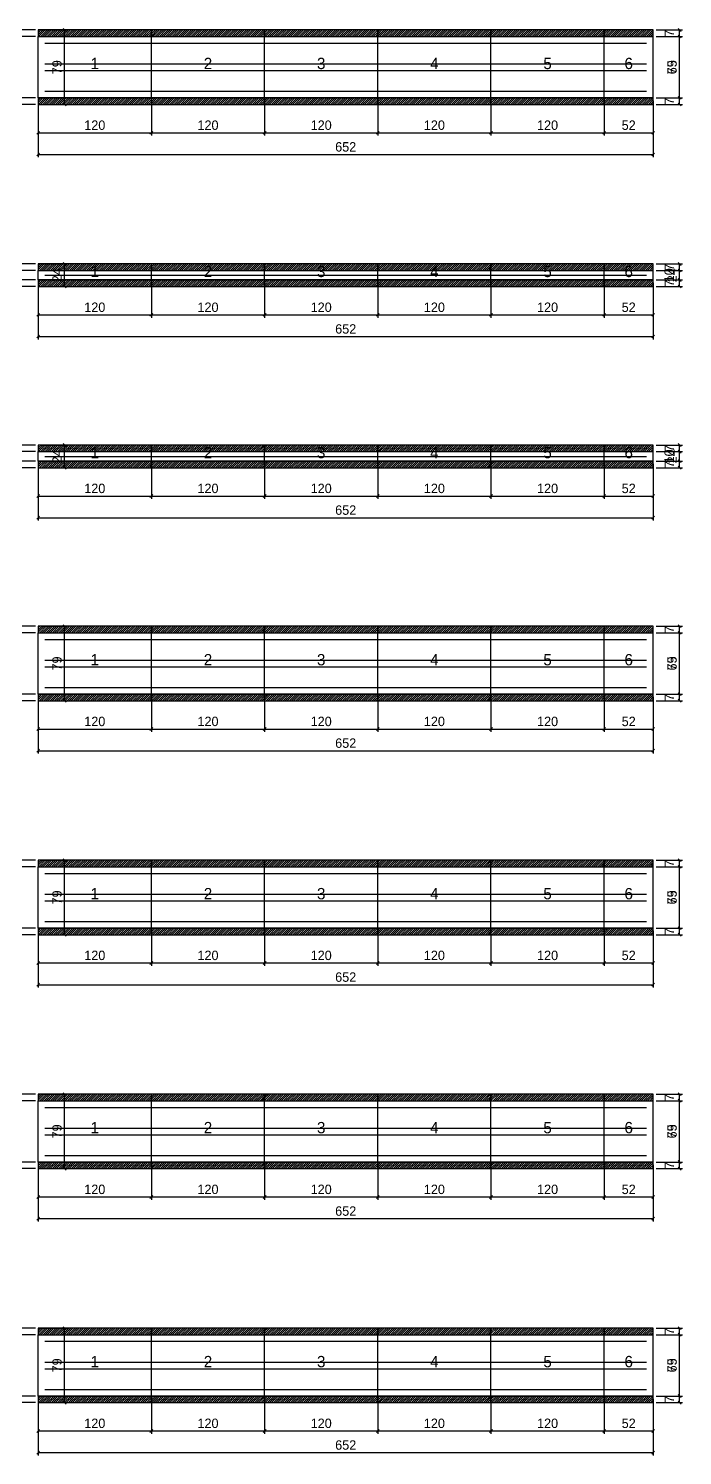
# Model space of a CAD drawing. Extents: x -13000 to 3070, y -38812 to 10330.
# Drawn here: x 900 to 1593, y -9713 to -8200 of the extents above; entities that cross this region are included whole.
import ezdxf
from ezdxf.enums import TextEntityAlignment as Align

# ---------------------------------------------------------------- set-up
doc = ezdxf.new("R2010")
doc.units = 0
for name, color, linetype in [('5', 5, 'Continuous'), ('COTA', 241, 'Continuous'), ('Painéis', 200, 'Continuous'), ('SARR_2.2x7', 40, 'Continuous'), ('SCO-___-LAJ', 224, 'Continuous')]:
    doc.layers.add(name, color=color, linetype=linetype)
doc.dimstyles.new('PAINEL', dxfattribs={"dimtxt": 10, "dimasz": 3, "dimexe": 3, "dimexo": 3, "dimgap": 3, "dimtad": 1, "dimblk": 'OBLIQUE', "dimblk1": 'OBLIQUE', "dimcen": 2.5, "dimclrd": 4, "dimclre": 4, "dimclrt": 240, "dimazin": 3, "dimtfac": 1, "dimtmove": 0, "dimatfit": 3})

# ---------------------------------------------------------------- blocks, each defined once
blk = doc.blocks.new('_OBLIQUE')
at = {"color": 0, "linetype": 'BYBLOCK'}
blk.add_line((-0.5, -0.5), (0.5, 0.5), dxfattribs=at)

msp = doc.modelspace()

# ---------------------------------------------------------------- hatches: boundary and pattern name
at = {"layer": 'COTA'}
h = msp.add_hatch(dxfattribs=at)
h.set_pattern_fill('ANSI31', scale=0.5)
h.paths.add_polyline_path([(910, -8209), (1030, -8209), (1030, -8202), (910, -8202)])
h = msp.add_hatch(dxfattribs=at)
h.set_pattern_fill('ANSI31', scale=0.5)
h.paths.add_polyline_path([(1030, -8209), (1150, -8209), (1150, -8202), (1030, -8202)])
h = msp.add_hatch(dxfattribs=at)
h.set_pattern_fill('ANSI31', scale=0.5)
h.paths.add_polyline_path([(1150, -8209), (1270, -8209), (1270, -8202), (1150, -8202)])
h = msp.add_hatch(dxfattribs=at)
h.set_pattern_fill('ANSI31', scale=0.5)
h.paths.add_polyline_path([(1270, -8209), (1390, -8209), (1390, -8202), (1270, -8202)])
h = msp.add_hatch(dxfattribs=at)
h.set_pattern_fill('ANSI31', scale=0.5)
h.paths.add_polyline_path([(1390, -8209), (1510, -8209), (1510, -8202), (1390, -8202)])
h = msp.add_hatch(dxfattribs=at)
h.set_pattern_fill('ANSI31', scale=0.5)
h.paths.add_polyline_path([(1510, -8209), (1562, -8209), (1562, -8202), (1510, -8202)])
h = msp.add_hatch(dxfattribs=at)
h.set_pattern_fill('ANSI31', scale=0.5)
h.paths.add_polyline_path([(910, -8281), (1030, -8281), (1030, -8274), (910, -8274)])
h = msp.add_hatch(dxfattribs=at)
h.set_pattern_fill('ANSI31', scale=0.5)
h.paths.add_polyline_path([(1030, -8281), (1150, -8281), (1150, -8274), (1030, -8274)])
h = msp.add_hatch(dxfattribs=at)
h.set_pattern_fill('ANSI31', scale=0.5)
h.paths.add_polyline_path([(1150, -8281), (1270, -8281), (1270, -8274), (1150, -8274)])
h = msp.add_hatch(dxfattribs=at)
h.set_pattern_fill('ANSI31', scale=0.5)
h.paths.add_polyline_path([(1270, -8281), (1390, -8281), (1390, -8274), (1270, -8274)])
h = msp.add_hatch(dxfattribs=at)
h.set_pattern_fill('ANSI31', scale=0.5)
h.paths.add_polyline_path([(1390, -8281), (1510, -8281), (1510, -8274), (1390, -8274)])
h = msp.add_hatch(dxfattribs=at)
h.set_pattern_fill('ANSI31', scale=0.5)
h.paths.add_polyline_path([(1510, -8281), (1562, -8281), (1562, -8274), (1510, -8274)])
h = msp.add_hatch(dxfattribs=at)
h.set_pattern_fill('ANSI31', scale=0.5)
h.paths.add_polyline_path([(910, -8457), (1030, -8457), (1030, -8450), (910, -8450)])
h = msp.add_hatch(dxfattribs=at)
h.set_pattern_fill('ANSI31', scale=0.5)
h.paths.add_polyline_path([(1030, -8457), (1150, -8457), (1150, -8450), (1030, -8450)])
h = msp.add_hatch(dxfattribs=at)
h.set_pattern_fill('ANSI31', scale=0.5)
h.paths.add_polyline_path([(1150, -8457), (1270, -8457), (1270, -8450), (1150, -8450)])
h = msp.add_hatch(dxfattribs=at)
h.set_pattern_fill('ANSI31', scale=0.5)
h.paths.add_polyline_path([(1270, -8457), (1390, -8457), (1390, -8450), (1270, -8450)])
h = msp.add_hatch(dxfattribs=at)
h.set_pattern_fill('ANSI31', scale=0.5)
h.paths.add_polyline_path([(1390, -8457), (1510, -8457), (1510, -8450), (1390, -8450)])
h = msp.add_hatch(dxfattribs=at)
h.set_pattern_fill('ANSI31', scale=0.5)
h.paths.add_polyline_path([(1510, -8457), (1562, -8457), (1562, -8450), (1510, -8450)])
h = msp.add_hatch(dxfattribs=at)
h.set_pattern_fill('ANSI31', scale=0.5)
h.paths.add_polyline_path([(910, -8474), (1030, -8474), (1030, -8467), (910, -8467)])
h = msp.add_hatch(dxfattribs=at)
h.set_pattern_fill('ANSI31', scale=0.5)
h.paths.add_polyline_path([(1030, -8474), (1150, -8474), (1150, -8467), (1030, -8467)])
h = msp.add_hatch(dxfattribs=at)
h.set_pattern_fill('ANSI31', scale=0.5)
h.paths.add_polyline_path([(1150, -8474), (1270, -8474), (1270, -8467), (1150, -8467)])
h = msp.add_hatch(dxfattribs=at)
h.set_pattern_fill('ANSI31', scale=0.5)
h.paths.add_polyline_path([(1270, -8474), (1390, -8474), (1390, -8467), (1270, -8467)])
h = msp.add_hatch(dxfattribs=at)
h.set_pattern_fill('ANSI31', scale=0.5)
h.paths.add_polyline_path([(1390, -8474), (1510, -8474), (1510, -8467), (1390, -8467)])
h = msp.add_hatch(dxfattribs=at)
h.set_pattern_fill('ANSI31', scale=0.5)
h.paths.add_polyline_path([(1510, -8474), (1562, -8474), (1562, -8467), (1510, -8467)])
h = msp.add_hatch(dxfattribs=at)
h.set_pattern_fill('ANSI31', scale=0.5)
h.paths.add_polyline_path([(910, -8649), (1030, -8649), (1030, -8642), (910, -8642)])
h = msp.add_hatch(dxfattribs=at)
h.set_pattern_fill('ANSI31', scale=0.5)
h.paths.add_polyline_path([(1030, -8649), (1150, -8649), (1150, -8642), (1030, -8642)])
h = msp.add_hatch(dxfattribs=at)
h.set_pattern_fill('ANSI31', scale=0.5)
h.paths.add_polyline_path([(1150, -8649), (1270, -8649), (1270, -8642), (1150, -8642)])
h = msp.add_hatch(dxfattribs=at)
h.set_pattern_fill('ANSI31', scale=0.5)
h.paths.add_polyline_path([(1270, -8649), (1390, -8649), (1390, -8642), (1270, -8642)])
h = msp.add_hatch(dxfattribs=at)
h.set_pattern_fill('ANSI31', scale=0.5)
h.paths.add_polyline_path([(1390, -8649), (1510, -8649), (1510, -8642), (1390, -8642)])
h = msp.add_hatch(dxfattribs=at)
h.set_pattern_fill('ANSI31', scale=0.5)
h.paths.add_polyline_path([(1510, -8649), (1562, -8649), (1562, -8642), (1510, -8642)])
h = msp.add_hatch(dxfattribs=at)
h.set_pattern_fill('ANSI31', scale=0.5)
h.paths.add_polyline_path([(910, -8666), (1030, -8666), (1030, -8659), (910, -8659)])
h = msp.add_hatch(dxfattribs=at)
h.set_pattern_fill('ANSI31', scale=0.5)
h.paths.add_polyline_path([(1030, -8666), (1150, -8666), (1150, -8659), (1030, -8659)])
h = msp.add_hatch(dxfattribs=at)
h.set_pattern_fill('ANSI31', scale=0.5)
h.paths.add_polyline_path([(1150, -8666), (1270, -8666), (1270, -8659), (1150, -8659)])
h = msp.add_hatch(dxfattribs=at)
h.set_pattern_fill('ANSI31', scale=0.5)
h.paths.add_polyline_path([(1270, -8666), (1390, -8666), (1390, -8659), (1270, -8659)])
h = msp.add_hatch(dxfattribs=at)
h.set_pattern_fill('ANSI31', scale=0.5)
h.paths.add_polyline_path([(1390, -8666), (1510, -8666), (1510, -8659), (1390, -8659)])
h = msp.add_hatch(dxfattribs=at)
h.set_pattern_fill('ANSI31', scale=0.5)
h.paths.add_polyline_path([(1510, -8666), (1562, -8666), (1562, -8659), (1510, -8659)])
h = msp.add_hatch(dxfattribs=at)
h.set_pattern_fill('ANSI31', scale=0.5)
h.paths.add_polyline_path([(910, -8841), (1030, -8841), (1030, -8834), (910, -8834)])
h = msp.add_hatch(dxfattribs=at)
h.set_pattern_fill('ANSI31', scale=0.5)
h.paths.add_polyline_path([(1030, -8841), (1150, -8841), (1150, -8834), (1030, -8834)])
h = msp.add_hatch(dxfattribs=at)
h.set_pattern_fill('ANSI31', scale=0.5)
h.paths.add_polyline_path([(1150, -8841), (1270, -8841), (1270, -8834), (1150, -8834)])
h = msp.add_hatch(dxfattribs=at)
h.set_pattern_fill('ANSI31', scale=0.5)
h.paths.add_polyline_path([(1270, -8841), (1390, -8841), (1390, -8834), (1270, -8834)])
h = msp.add_hatch(dxfattribs=at)
h.set_pattern_fill('ANSI31', scale=0.5)
h.paths.add_polyline_path([(1390, -8841), (1510, -8841), (1510, -8834), (1390, -8834)])
h = msp.add_hatch(dxfattribs=at)
h.set_pattern_fill('ANSI31', scale=0.5)
h.paths.add_polyline_path([(1510, -8841), (1562, -8841), (1562, -8834), (1510, -8834)])
h = msp.add_hatch(dxfattribs=at)
h.set_pattern_fill('ANSI31', scale=0.5)
h.paths.add_polyline_path([(910, -8913), (1030, -8913), (1030, -8906), (910, -8906)])
h = msp.add_hatch(dxfattribs=at)
h.set_pattern_fill('ANSI31', scale=0.5)
h.paths.add_polyline_path([(1030, -8913), (1150, -8913), (1150, -8906), (1030, -8906)])
h = msp.add_hatch(dxfattribs=at)
h.set_pattern_fill('ANSI31', scale=0.5)
h.paths.add_polyline_path([(1150, -8913), (1270, -8913), (1270, -8906), (1150, -8906)])
h = msp.add_hatch(dxfattribs=at)
h.set_pattern_fill('ANSI31', scale=0.5)
h.paths.add_polyline_path([(1270, -8913), (1390, -8913), (1390, -8906), (1270, -8906)])
h = msp.add_hatch(dxfattribs=at)
h.set_pattern_fill('ANSI31', scale=0.5)
h.paths.add_polyline_path([(1390, -8913), (1510, -8913), (1510, -8906), (1390, -8906)])
h = msp.add_hatch(dxfattribs=at)
h.set_pattern_fill('ANSI31', scale=0.5)
h.paths.add_polyline_path([(1510, -8913), (1562, -8913), (1562, -8906), (1510, -8906)])
h = msp.add_hatch(dxfattribs=at)
h.set_pattern_fill('ANSI31', scale=0.5)
h.paths.add_polyline_path([(910, -9089), (1030, -9089), (1030, -9082), (910, -9082)])
h = msp.add_hatch(dxfattribs=at)
h.set_pattern_fill('ANSI31', scale=0.5)
h.paths.add_polyline_path([(1030, -9089), (1150, -9089), (1150, -9082), (1030, -9082)])
h = msp.add_hatch(dxfattribs=at)
h.set_pattern_fill('ANSI31', scale=0.5)
h.paths.add_polyline_path([(1150, -9089), (1270, -9089), (1270, -9082), (1150, -9082)])
h = msp.add_hatch(dxfattribs=at)
h.set_pattern_fill('ANSI31', scale=0.5)
h.paths.add_polyline_path([(1270, -9089), (1390, -9089), (1390, -9082), (1270, -9082)])
h = msp.add_hatch(dxfattribs=at)
h.set_pattern_fill('ANSI31', scale=0.5)
h.paths.add_polyline_path([(1390, -9089), (1510, -9089), (1510, -9082), (1390, -9082)])
h = msp.add_hatch(dxfattribs=at)
h.set_pattern_fill('ANSI31', scale=0.5)
h.paths.add_polyline_path([(1510, -9089), (1562, -9089), (1562, -9082), (1510, -9082)])
h = msp.add_hatch(dxfattribs=at)
h.set_pattern_fill('ANSI31', scale=0.5)
h.paths.add_polyline_path([(910, -9161), (1030, -9161), (1030, -9154), (910, -9154)])
h = msp.add_hatch(dxfattribs=at)
h.set_pattern_fill('ANSI31', scale=0.5)
h.paths.add_polyline_path([(1030, -9161), (1150, -9161), (1150, -9154), (1030, -9154)])
h = msp.add_hatch(dxfattribs=at)
h.set_pattern_fill('ANSI31', scale=0.5)
h.paths.add_polyline_path([(1150, -9161), (1270, -9161), (1270, -9154), (1150, -9154)])
h = msp.add_hatch(dxfattribs=at)
h.set_pattern_fill('ANSI31', scale=0.5)
h.paths.add_polyline_path([(1270, -9161), (1390, -9161), (1390, -9154), (1270, -9154)])
h = msp.add_hatch(dxfattribs=at)
h.set_pattern_fill('ANSI31', scale=0.5)
h.paths.add_polyline_path([(1390, -9161), (1510, -9161), (1510, -9154), (1390, -9154)])
h = msp.add_hatch(dxfattribs=at)
h.set_pattern_fill('ANSI31', scale=0.5)
h.paths.add_polyline_path([(1510, -9161), (1562, -9161), (1562, -9154), (1510, -9154)])
h = msp.add_hatch(dxfattribs=at)
h.set_pattern_fill('ANSI31', scale=0.5)
h.paths.add_polyline_path([(910, -9337), (1030, -9337), (1030, -9330), (910, -9330)])
h = msp.add_hatch(dxfattribs=at)
h.set_pattern_fill('ANSI31', scale=0.5)
h.paths.add_polyline_path([(1030, -9337), (1150, -9337), (1150, -9330), (1030, -9330)])
h = msp.add_hatch(dxfattribs=at)
h.set_pattern_fill('ANSI31', scale=0.5)
h.paths.add_polyline_path([(1150, -9337), (1270, -9337), (1270, -9330), (1150, -9330)])
h = msp.add_hatch(dxfattribs=at)
h.set_pattern_fill('ANSI31', scale=0.5)
h.paths.add_polyline_path([(1270, -9337), (1390, -9337), (1390, -9330), (1270, -9330)])
h = msp.add_hatch(dxfattribs=at)
h.set_pattern_fill('ANSI31', scale=0.5)
h.paths.add_polyline_path([(1390, -9337), (1510, -9337), (1510, -9330), (1390, -9330)])
h = msp.add_hatch(dxfattribs=at)
h.set_pattern_fill('ANSI31', scale=0.5)
h.paths.add_polyline_path([(1510, -9337), (1562, -9337), (1562, -9330), (1510, -9330)])
h = msp.add_hatch(dxfattribs=at)
h.set_pattern_fill('ANSI31', scale=0.5)
h.paths.add_polyline_path([(910, -9409), (1030, -9409), (1030, -9402), (910, -9402)])
h = msp.add_hatch(dxfattribs=at)
h.set_pattern_fill('ANSI31', scale=0.5)
h.paths.add_polyline_path([(1030, -9409), (1150, -9409), (1150, -9402), (1030, -9402)])
h = msp.add_hatch(dxfattribs=at)
h.set_pattern_fill('ANSI31', scale=0.5)
h.paths.add_polyline_path([(1150, -9409), (1270, -9409), (1270, -9402), (1150, -9402)])
h = msp.add_hatch(dxfattribs=at)
h.set_pattern_fill('ANSI31', scale=0.5)
h.paths.add_polyline_path([(1270, -9409), (1390, -9409), (1390, -9402), (1270, -9402)])
h = msp.add_hatch(dxfattribs=at)
h.set_pattern_fill('ANSI31', scale=0.5)
h.paths.add_polyline_path([(1390, -9409), (1510, -9409), (1510, -9402), (1390, -9402)])
h = msp.add_hatch(dxfattribs=at)
h.set_pattern_fill('ANSI31', scale=0.5)
h.paths.add_polyline_path([(1510, -9409), (1562, -9409), (1562, -9402), (1510, -9402)])
h = msp.add_hatch(dxfattribs=at)
h.set_pattern_fill('ANSI31', scale=0.5)
h.paths.add_polyline_path([(910, -9585), (1030, -9585), (1030, -9578), (910, -9578)])
h = msp.add_hatch(dxfattribs=at)
h.set_pattern_fill('ANSI31', scale=0.5)
h.paths.add_polyline_path([(1030, -9585), (1150, -9585), (1150, -9578), (1030, -9578)])
h = msp.add_hatch(dxfattribs=at)
h.set_pattern_fill('ANSI31', scale=0.5)
h.paths.add_polyline_path([(1150, -9585), (1270, -9585), (1270, -9578), (1150, -9578)])
h = msp.add_hatch(dxfattribs=at)
h.set_pattern_fill('ANSI31', scale=0.5)
h.paths.add_polyline_path([(1270, -9585), (1390, -9585), (1390, -9578), (1270, -9578)])
h = msp.add_hatch(dxfattribs=at)
h.set_pattern_fill('ANSI31', scale=0.5)
h.paths.add_polyline_path([(1390, -9585), (1510, -9585), (1510, -9578), (1390, -9578)])
h = msp.add_hatch(dxfattribs=at)
h.set_pattern_fill('ANSI31', scale=0.5)
h.paths.add_polyline_path([(1510, -9585), (1562, -9585), (1562, -9578), (1510, -9578)])
h = msp.add_hatch(dxfattribs=at)
h.set_pattern_fill('ANSI31', scale=0.5)
h.paths.add_polyline_path([(910, -9657), (1030, -9657), (1030, -9650), (910, -9650)])
h = msp.add_hatch(dxfattribs=at)
h.set_pattern_fill('ANSI31', scale=0.5)
h.paths.add_polyline_path([(1030, -9657), (1150, -9657), (1150, -9650), (1030, -9650)])
h = msp.add_hatch(dxfattribs=at)
h.set_pattern_fill('ANSI31', scale=0.5)
h.paths.add_polyline_path([(1150, -9657), (1270, -9657), (1270, -9650), (1150, -9650)])
h = msp.add_hatch(dxfattribs=at)
h.set_pattern_fill('ANSI31', scale=0.5)
h.paths.add_polyline_path([(1270, -9657), (1390, -9657), (1390, -9650), (1270, -9650)])
h = msp.add_hatch(dxfattribs=at)
h.set_pattern_fill('ANSI31', scale=0.5)
h.paths.add_polyline_path([(1390, -9657), (1510, -9657), (1510, -9650), (1390, -9650)])
h = msp.add_hatch(dxfattribs=at)
h.set_pattern_fill('ANSI31', scale=0.5)
h.paths.add_polyline_path([(1510, -9657), (1562, -9657), (1562, -9650), (1510, -9650)])

# ---------------------------------------------------------------- linework, layer by layer
at = {"layer": 'Painéis'}
for p, q in [((910, -8209), (1030, -8209)), ((910, -8274), (910, -8209)), ((1030, -8274), (1030, -8209)), ((1030, -8274), (1030, -8209)), ((1030, -8209), (1150, -8209)), ((1030, -8274), (1030, -8209)), ((1150, -8274), (1150, -8209)), ((1150, -8274), (1150, -8209)), ((1150, -8209), (1270, -8209)), ((1150, -8274), (1150, -8209)), ((1270, -8274), (1270, -8209)), ((1270, -8274), (1270, -8209)), ((1270, -8209), (1390, -8209)), ((1270, -8274), (1270, -8209)), ((1390, -8274), (1390, -8209)), ((1390, -8274), (1390, -8209)), ((1390, -8209), (1510, -8209)), ((1390, -8274), (1390, -8209)), ((1510, -8274), (1510, -8209)), ((1510, -8274), (1510, -8209)), ((1510, -8209), (1562, -8209)), ((1510, -8274), (1510, -8209)), ((1562, -8274), (1562, -8209)), ((910, -8274), (1030, -8274)), ((1030, -8274), (1150, -8274)), ((1150, -8274), (1270, -8274)), ((1270, -8274), (1390, -8274)), ((1390, -8274), (1510, -8274)), ((1510, -8274), (1562, -8274)), ((910, -8457), (1030, -8457)), ((910, -8467), (910, -8457)), ((910, -8467), (1030, -8467)), ((1030, -8467), (1030, -8457)), ((1030, -8467), (1030, -8457)), ((1030, -8457), (1150, -8457)), ((1030, -8467), (1030, -8457)), ((1030, -8467), (1150, -8467)), ((1150, -8467), (1150, -8457)), ((1150, -8467), (1150, -8457)), ((1150, -8457), (1270, -8457)), ((1150, -8467), (1150, -8457)), ((1150, -8467), (1270, -8467)), ((1270, -8467), (1270, -8457)), ((1270, -8467), (1270, -8457)), ((1270, -8457), (1390, -8457)), ((1270, -8467), (1270, -8457)), ((1270, -8467), (1390, -8467)), ((1390, -8467), (1390, -8457)), ((1390, -8467), (1390, -8457)), ((1390, -8457), (1510, -8457)), ((1390, -8467), (1390, -8457)), ((1390, -8467), (1510, -8467)), ((1510, -8467), (1510, -8457)), ((1510, -8467), (1510, -8457)), ((1510, -8457), (1562, -8457)), ((1510, -8467), (1510, -8457)), ((1510, -8467), (1562, -8467)), ((1562, -8467), (1562, -8457)), ((910, -8649), (1030, -8649)), ((910, -8659), (910, -8649)), ((1030, -8659), (1030, -8649)), ((1030, -8659), (1030, -8649)), ((1030, -8649), (1150, -8649)), ((1030, -8659), (1030, -8649)), ((1150, -8659), (1150, -8649)), ((1150, -8659), (1150, -8649)), ((1150, -8649), (1270, -8649)), ((1150, -8659), (1150, -8649)), ((1270, -8659), (1270, -8649)), ((1270, -8659), (1270, -8649)), ((1270, -8649), (1390, -8649)), ((1270, -8659), (1270, -8649)), ((1390, -8659), (1390, -8649)), ((1390, -8659), (1390, -8649)), ((1390, -8649), (1510, -8649)), ((1390, -8659), (1390, -8649)), ((1510, -8659), (1510, -8649)), ((1510, -8659), (1510, -8649)), ((1510, -8649), (1562, -8649)), ((1510, -8659), (1510, -8649)), ((1562, -8659), (1562, -8649)), ((910, -8659), (1030, -8659)), ((1030, -8659), (1150, -8659)), ((1150, -8659), (1270, -8659)), ((1270, -8659), (1390, -8659)), ((1390, -8659), (1510, -8659)), ((1510, -8659), (1562, -8659)), ((910, -8841), (1030, -8841)), ((910, -8906), (910, -8841)), ((1030, -8906), (1030, -8841)), ((1030, -8906), (1030, -8841)), ((1030, -8841), (1150, -8841)), ((1030, -8906), (1030, -8841)), ((1150, -8906), (1150, -8841)), ((1150, -8906), (1150, -8841)), ((1150, -8841), (1270, -8841)), ((1150, -8906), (1150, -8841)), ((1270, -8906), (1270, -8841)), ((1270, -8906), (1270, -8841)), ((1270, -8841), (1390, -8841)), ((1270, -8906), (1270, -8841)), ((1390, -8906), (1390, -8841)), ((1390, -8906), (1390, -8841)), ((1390, -8841), (1510, -8841)), ((1390, -8906), (1390, -8841)), ((1510, -8906), (1510, -8841)), ((1510, -8906), (1510, -8841)), ((1510, -8841), (1562, -8841)), ((1510, -8906), (1510, -8841)), ((1562, -8906), (1562, -8841)), ((910, -8906), (1030, -8906)), ((1030, -8906), (1150, -8906)), ((1150, -8906), (1270, -8906)), ((1270, -8906), (1390, -8906)), ((1390, -8906), (1510, -8906)), ((1510, -8906), (1562, -8906)), ((910, -9089), (1030, -9089)), ((910, -9154), (910, -9089)), ((1030, -9154), (1030, -9089)), ((1030, -9154), (1030, -9089)), ((1030, -9089), (1150, -9089)), ((1030, -9154), (1030, -9089)), ((1150, -9154), (1150, -9089)), ((1150, -9154), (1150, -9089)), ((1150, -9089), (1270, -9089)), ((1150, -9154), (1150, -9089)), ((1270, -9154), (1270, -9089)), ((1270, -9154), (1270, -9089)), ((1270, -9089), (1390, -9089)), ((1270, -9154), (1270, -9089)), ((1390, -9154), (1390, -9089)), ((1390, -9154), (1390, -9089)), ((1390, -9089), (1510, -9089)), ((1390, -9154), (1390, -9089)), ((1510, -9154), (1510, -9089)), ((1510, -9154), (1510, -9089)), ((1510, -9089), (1562, -9089)), ((1510, -9154), (1510, -9089)), ((1562, -9154), (1562, -9089)), ((910, -9154), (1030, -9154)), ((1030, -9154), (1150, -9154)), ((1150, -9154), (1270, -9154)), ((1270, -9154), (1390, -9154)), ((1390, -9154), (1510, -9154)), ((1510, -9154), (1562, -9154)), ((910, -9337), (1030, -9337)), ((910, -9402), (910, -9337)), ((1030, -9402), (1030, -9337)), ((1030, -9402), (1030, -9337)), ((1030, -9337), (1150, -9337)), ((1030, -9402), (1030, -9337)), ((1150, -9402), (1150, -9337)), ((1150, -9402), (1150, -9337)), ((1150, -9337), (1270, -9337)), ((1150, -9402), (1150, -9337)), ((1270, -9402), (1270, -9337)), ((1270, -9402), (1270, -9337)), ((1270, -9337), (1390, -9337)), ((1270, -9402), (1270, -9337)), ((1390, -9402), (1390, -9337)), ((1390, -9402), (1390, -9337)), ((1390, -9337), (1510, -9337)), ((1390, -9402), (1390, -9337)), ((1510, -9402), (1510, -9337)), ((1510, -9402), (1510, -9337)), ((1510, -9337), (1562, -9337)), ((1510, -9402), (1510, -9337)), ((1562, -9402), (1562, -9337)), ((910, -9402), (1030, -9402)), ((1030, -9402), (1150, -9402)), ((1150, -9402), (1270, -9402)), ((1270, -9402), (1390, -9402)), ((1390, -9402), (1510, -9402)), ((1510, -9402), (1562, -9402)), ((910, -9585), (1030, -9585)), ((910, -9650), (910, -9585)), ((1030, -9650), (1030, -9585)), ((1030, -9650), (1030, -9585)), ((1030, -9585), (1150, -9585)), ((1030, -9650), (1030, -9585)), ((1150, -9650), (1150, -9585)), ((1150, -9650), (1150, -9585)), ((1150, -9585), (1270, -9585)), ((1150, -9650), (1150, -9585)), ((1270, -9650), (1270, -9585)), ((1270, -9650), (1270, -9585)), ((1270, -9585), (1390, -9585)), ((1270, -9650), (1270, -9585)), ((1390, -9650), (1390, -9585)), ((1390, -9650), (1390, -9585)), ((1390, -9585), (1510, -9585)), ((1390, -9650), (1390, -9585)), ((1510, -9650), (1510, -9585)), ((1510, -9650), (1510, -9585)), ((1510, -9585), (1562, -9585)), ((1510, -9650), (1510, -9585)), ((1562, -9650), (1562, -9585)), ((910, -9650), (1030, -9650)), ((1030, -9650), (1150, -9650)), ((1150, -9650), (1270, -9650)), ((1270, -9650), (1390, -9650)), ((1390, -9650), (1510, -9650)), ((1510, -9650), (1562, -9650))]:
    msp.add_line(p, q, dxfattribs=at)
at = {"layer": 'SARR_2.2x7'}
for points in [[(917, -8216), (1030, -8216)], [(917, -8216), (1030, -8216)], [(1030, -8216), (1150, -8216)], [(1030, -8216), (1150, -8216)], [(1150, -8216), (1270, -8216)], [(1150, -8216), (1270, -8216)], [(1270, -8216), (1390, -8216)], [(1270, -8216), (1390, -8216)], [(1390, -8216), (1510, -8216)], [(1390, -8216), (1510, -8216)], [(1510, -8216), (1555, -8216)], [(1510, -8216), (1555, -8216)], [(917, -8238), (1030, -8238)], [(917, -8238), (1030, -8238)], [(1030, -8238), (1150, -8238)], [(1030, -8238), (1150, -8238)], [(1150, -8238), (1270, -8238)], [(1150, -8238), (1270, -8238)], [(1270, -8238), (1390, -8238)], [(1270, -8238), (1390, -8238)], [(1390, -8238), (1510, -8238)], [(1390, -8238), (1510, -8238)], [(1510, -8238), (1555, -8238)], [(1510, -8238), (1555, -8238)], [(917, -8245), (1030, -8245)], [(917, -8245), (1030, -8245)], [(1030, -8245), (1150, -8245)], [(1030, -8245), (1150, -8245)], [(1150, -8245), (1270, -8245)], [(1150, -8245), (1270, -8245)], [(1270, -8245), (1390, -8245)], [(1270, -8245), (1390, -8245)], [(1390, -8245), (1510, -8245)], [(1390, -8245), (1510, -8245)], [(1510, -8245), (1555, -8245)], [(1510, -8245), (1555, -8245)], [(917, -8267), (1030, -8267)], [(917, -8267), (1030, -8267)], [(1030, -8267), (1150, -8267)], [(1030, -8267), (1150, -8267)], [(1150, -8267), (1270, -8267)], [(1150, -8267), (1270, -8267)], [(1270, -8267), (1390, -8267)], [(1270, -8267), (1390, -8267)], [(1390, -8267), (1510, -8267)], [(1390, -8267), (1510, -8267)], [(1510, -8267), (1555, -8267)], [(1510, -8267), (1555, -8267)], [(917, -8462), (1030, -8462)], [(917, -8462), (1030, -8462)], [(1030, -8462), (1150, -8462)], [(1030, -8462), (1150, -8462)], [(1150, -8462), (1270, -8462)], [(1150, -8462), (1270, -8462)], [(1270, -8462), (1390, -8462)], [(1270, -8462), (1390, -8462)], [(1390, -8462), (1510, -8462)], [(1390, -8462), (1510, -8462)], [(1510, -8462), (1555, -8462)], [(1510, -8462), (1555, -8462)], [(917, -8654), (1030, -8654)], [(917, -8654), (1030, -8654)], [(1030, -8654), (1150, -8654)], [(1030, -8654), (1150, -8654)], [(1150, -8654), (1270, -8654)], [(1150, -8654), (1270, -8654)], [(1270, -8654), (1390, -8654)], [(1270, -8654), (1390, -8654)], [(1390, -8654), (1510, -8654)], [(1390, -8654), (1510, -8654)], [(1510, -8654), (1555, -8654)], [(1510, -8654), (1555, -8654)], [(917, -8848), (1030, -8848)], [(917, -8848), (1030, -8848)], [(1030, -8848), (1150, -8848)], [(1030, -8848), (1150, -8848)], [(1150, -8848), (1270, -8848)], [(1150, -8848), (1270, -8848)], [(1270, -8848), (1390, -8848)], [(1270, -8848), (1390, -8848)], [(1390, -8848), (1510, -8848)], [(1390, -8848), (1510, -8848)], [(1510, -8848), (1555, -8848)], [(1510, -8848), (1555, -8848)], [(917, -8870), (1030, -8870)], [(917, -8870), (1030, -8870)], [(917, -8877), (1030, -8877)], [(917, -8877), (1030, -8877)], [(1030, -8870), (1150, -8870)], [(1030, -8870), (1150, -8870)], [(1030, -8877), (1150, -8877)], [(1030, -8877), (1150, -8877)], [(1150, -8870), (1270, -8870)], [(1150, -8870), (1270, -8870)], [(1150, -8877), (1270, -8877)], [(1150, -8877), (1270, -8877)], [(1270, -8870), (1390, -8870)], [(1270, -8870), (1390, -8870)], [(1270, -8877), (1390, -8877)], [(1270, -8877), (1390, -8877)], [(1390, -8870), (1510, -8870)], [(1390, -8870), (1510, -8870)], [(1390, -8877), (1510, -8877)], [(1390, -8877), (1510, -8877)], [(1510, -8870), (1555, -8870)], [(1510, -8870), (1555, -8870)], [(1510, -8877), (1555, -8877)], [(1510, -8877), (1555, -8877)], [(917, -8899), (1030, -8899)], [(917, -8899), (1030, -8899)], [(1030, -8899), (1150, -8899)], [(1030, -8899), (1150, -8899)], [(1150, -8899), (1270, -8899)], [(1150, -8899), (1270, -8899)], [(1270, -8899), (1390, -8899)], [(1270, -8899), (1390, -8899)], [(1390, -8899), (1510, -8899)], [(1390, -8899), (1510, -8899)], [(1510, -8899), (1555, -8899)], [(1510, -8899), (1555, -8899)], [(917, -9096), (1030, -9096)], [(917, -9096), (1030, -9096)], [(1030, -9096), (1150, -9096)], [(1030, -9096), (1150, -9096)], [(1150, -9096), (1270, -9096)], [(1150, -9096), (1270, -9096)], [(1270, -9096), (1390, -9096)], [(1270, -9096), (1390, -9096)], [(1390, -9096), (1510, -9096)], [(1390, -9096), (1510, -9096)], [(1510, -9096), (1555, -9096)], [(1510, -9096), (1555, -9096)], [(917, -9118), (1030, -9118)], [(917, -9118), (1030, -9118)], [(1030, -9118), (1150, -9118)], [(1030, -9118), (1150, -9118)], [(1150, -9118), (1270, -9118)], [(1150, -9118), (1270, -9118)], [(1270, -9118), (1390, -9118)], [(1270, -9118), (1390, -9118)], [(1390, -9118), (1510, -9118)], [(1390, -9118), (1510, -9118)], [(1510, -9118), (1555, -9118)], [(1510, -9118), (1555, -9118)], [(917, -9125), (1030, -9125)], [(917, -9125), (1030, -9125)], [(1030, -9125), (1150, -9125)], [(1030, -9125), (1150, -9125)], [(1150, -9125), (1270, -9125)], [(1150, -9125), (1270, -9125)], [(1270, -9125), (1390, -9125)], [(1270, -9125), (1390, -9125)], [(1390, -9125), (1510, -9125)], [(1390, -9125), (1510, -9125)], [(1510, -9125), (1555, -9125)], [(1510, -9125), (1555, -9125)], [(917, -9147), (1030, -9147)], [(917, -9147), (1030, -9147)], [(1030, -9147), (1150, -9147)], [(1030, -9147), (1150, -9147)], [(1150, -9147), (1270, -9147)], [(1150, -9147), (1270, -9147)], [(1270, -9147), (1390, -9147)], [(1270, -9147), (1390, -9147)], [(1390, -9147), (1510, -9147)], [(1390, -9147), (1510, -9147)], [(1510, -9147), (1555, -9147)], [(1510, -9147), (1555, -9147)], [(917, -9344), (1030, -9344)], [(917, -9344), (1030, -9344)], [(1030, -9344), (1150, -9344)], [(1030, -9344), (1150, -9344)], [(1150, -9344), (1270, -9344)], [(1150, -9344), (1270, -9344)], [(1270, -9344), (1390, -9344)], [(1270, -9344), (1390, -9344)], [(1390, -9344), (1510, -9344)], [(1390, -9344), (1510, -9344)], [(1510, -9344), (1555, -9344)], [(1510, -9344), (1555, -9344)], [(917, -9366), (1030, -9366)], [(917, -9366), (1030, -9366)], [(917, -9373), (1030, -9373)], [(917, -9373), (1030, -9373)], [(1030, -9366), (1150, -9366)], [(1030, -9366), (1150, -9366)], [(1030, -9373), (1150, -9373)], [(1030, -9373), (1150, -9373)], [(1150, -9366), (1270, -9366)], [(1150, -9366), (1270, -9366)], [(1150, -9373), (1270, -9373)], [(1150, -9373), (1270, -9373)], [(1270, -9366), (1390, -9366)], [(1270, -9366), (1390, -9366)], [(1270, -9373), (1390, -9373)], [(1270, -9373), (1390, -9373)], [(1390, -9366), (1510, -9366)], [(1390, -9366), (1510, -9366)], [(1390, -9373), (1510, -9373)], [(1390, -9373), (1510, -9373)], [(1510, -9366), (1555, -9366)], [(1510, -9366), (1555, -9366)], [(1510, -9373), (1555, -9373)], [(1510, -9373), (1555, -9373)], [(917, -9395), (1030, -9395)], [(917, -9395), (1030, -9395)], [(1030, -9395), (1150, -9395)], [(1030, -9395), (1150, -9395)], [(1150, -9395), (1270, -9395)], [(1150, -9395), (1270, -9395)], [(1270, -9395), (1390, -9395)], [(1270, -9395), (1390, -9395)], [(1390, -9395), (1510, -9395)], [(1390, -9395), (1510, -9395)], [(1510, -9395), (1555, -9395)], [(1510, -9395), (1555, -9395)], [(917, -9592), (1030, -9592)], [(917, -9592), (1030, -9592)], [(1030, -9592), (1150, -9592)], [(1030, -9592), (1150, -9592)], [(1150, -9592), (1270, -9592)], [(1150, -9592), (1270, -9592)], [(1270, -9592), (1390, -9592)], [(1270, -9592), (1390, -9592)], [(1390, -9592), (1510, -9592)], [(1390, -9592), (1510, -9592)], [(1510, -9592), (1555, -9592)], [(1510, -9592), (1555, -9592)], [(917, -9614), (1030, -9614)], [(917, -9614), (1030, -9614)], [(1030, -9614), (1150, -9614)], [(1030, -9614), (1150, -9614)], [(1150, -9614), (1270, -9614)], [(1150, -9614), (1270, -9614)], [(1270, -9614), (1390, -9614)], [(1270, -9614), (1390, -9614)], [(1390, -9614), (1510, -9614)], [(1390, -9614), (1510, -9614)], [(1510, -9614), (1555, -9614)], [(1510, -9614), (1555, -9614)], [(917, -9621), (1030, -9621)], [(917, -9621), (1030, -9621)], [(1030, -9621), (1150, -9621)], [(1030, -9621), (1150, -9621)], [(1150, -9621), (1270, -9621)], [(1150, -9621), (1270, -9621)], [(1270, -9621), (1390, -9621)], [(1270, -9621), (1390, -9621)], [(1390, -9621), (1510, -9621)], [(1390, -9621), (1510, -9621)], [(1510, -9621), (1555, -9621)], [(1510, -9621), (1555, -9621)], [(917, -9643), (1030, -9643)], [(917, -9643), (1030, -9643)], [(1030, -9643), (1150, -9643)], [(1030, -9643), (1150, -9643)], [(1150, -9643), (1270, -9643)], [(1150, -9643), (1270, -9643)], [(1270, -9643), (1390, -9643)], [(1270, -9643), (1390, -9643)], [(1390, -9643), (1510, -9643)], [(1390, -9643), (1510, -9643)], [(1510, -9643), (1555, -9643)], [(1510, -9643), (1555, -9643)]]:
    msp.add_lwpolyline(points, dxfattribs=at)
at = {"layer": 'SCO-___-LAJ'}
for points in [[(910, -8209), (1030, -8209), (1030, -8202), (910, -8202)], [(1030, -8209), (1150, -8209), (1150, -8202), (1030, -8202)], [(1150, -8209), (1270, -8209), (1270, -8202), (1150, -8202)], [(1270, -8209), (1390, -8209), (1390, -8202), (1270, -8202)], [(1390, -8209), (1510, -8209), (1510, -8202), (1390, -8202)], [(1510, -8209), (1562, -8209), (1562, -8202), (1510, -8202)], [(910, -8281), (1030, -8281), (1030, -8274), (910, -8274)], [(1030, -8281), (1150, -8281), (1150, -8274), (1030, -8274)], [(1150, -8281), (1270, -8281), (1270, -8274), (1150, -8274)], [(1270, -8281), (1390, -8281), (1390, -8274), (1270, -8274)], [(1390, -8281), (1510, -8281), (1510, -8274), (1390, -8274)], [(1510, -8281), (1562, -8281), (1562, -8274), (1510, -8274)], [(910, -8457), (1030, -8457), (1030, -8450), (910, -8450)], [(1030, -8457), (1150, -8457), (1150, -8450), (1030, -8450)], [(1150, -8457), (1270, -8457), (1270, -8450), (1150, -8450)], [(1270, -8457), (1390, -8457), (1390, -8450), (1270, -8450)], [(1390, -8457), (1510, -8457), (1510, -8450), (1390, -8450)], [(1510, -8457), (1562, -8457), (1562, -8450), (1510, -8450)], [(910, -8474), (1030, -8474), (1030, -8467), (910, -8467)], [(1030, -8474), (1150, -8474), (1150, -8467), (1030, -8467)], [(1150, -8474), (1270, -8474), (1270, -8467), (1150, -8467)], [(1270, -8474), (1390, -8474), (1390, -8467), (1270, -8467)], [(1390, -8474), (1510, -8474), (1510, -8467), (1390, -8467)], [(1510, -8474), (1562, -8474), (1562, -8467), (1510, -8467)], [(910, -8649), (1030, -8649), (1030, -8642), (910, -8642)], [(1030, -8649), (1150, -8649), (1150, -8642), (1030, -8642)], [(1150, -8649), (1270, -8649), (1270, -8642), (1150, -8642)], [(1270, -8649), (1390, -8649), (1390, -8642), (1270, -8642)], [(1390, -8649), (1510, -8649), (1510, -8642), (1390, -8642)], [(1510, -8649), (1562, -8649), (1562, -8642), (1510, -8642)], [(910, -8666), (1030, -8666), (1030, -8659), (910, -8659)], [(1030, -8666), (1150, -8666), (1150, -8659), (1030, -8659)], [(1150, -8666), (1270, -8666), (1270, -8659), (1150, -8659)], [(1270, -8666), (1390, -8666), (1390, -8659), (1270, -8659)], [(1390, -8666), (1510, -8666), (1510, -8659), (1390, -8659)], [(1510, -8666), (1562, -8666), (1562, -8659), (1510, -8659)], [(910, -8841), (1030, -8841), (1030, -8834), (910, -8834)], [(1030, -8841), (1150, -8841), (1150, -8834), (1030, -8834)], [(1150, -8841), (1270, -8841), (1270, -8834), (1150, -8834)], [(1270, -8841), (1390, -8841), (1390, -8834), (1270, -8834)], [(1390, -8841), (1510, -8841), (1510, -8834), (1390, -8834)], [(1510, -8841), (1562, -8841), (1562, -8834), (1510, -8834)], [(910, -8913), (1030, -8913), (1030, -8906), (910, -8906)], [(1030, -8913), (1150, -8913), (1150, -8906), (1030, -8906)], [(1150, -8913), (1270, -8913), (1270, -8906), (1150, -8906)], [(1270, -8913), (1390, -8913), (1390, -8906), (1270, -8906)], [(1390, -8913), (1510, -8913), (1510, -8906), (1390, -8906)], [(1510, -8913), (1562, -8913), (1562, -8906), (1510, -8906)], [(910, -9089), (1030, -9089), (1030, -9082), (910, -9082)], [(1030, -9089), (1150, -9089), (1150, -9082), (1030, -9082)], [(1150, -9089), (1270, -9089), (1270, -9082), (1150, -9082)], [(1270, -9089), (1390, -9089), (1390, -9082), (1270, -9082)], [(1390, -9089), (1510, -9089), (1510, -9082), (1390, -9082)], [(1510, -9089), (1562, -9089), (1562, -9082), (1510, -9082)], [(910, -9161), (1030, -9161), (1030, -9154), (910, -9154)], [(1030, -9161), (1150, -9161), (1150, -9154), (1030, -9154)], [(1150, -9161), (1270, -9161), (1270, -9154), (1150, -9154)], [(1270, -9161), (1390, -9161), (1390, -9154), (1270, -9154)], [(1390, -9161), (1510, -9161), (1510, -9154), (1390, -9154)], [(1510, -9161), (1562, -9161), (1562, -9154), (1510, -9154)], [(910, -9337), (1030, -9337), (1030, -9330), (910, -9330)], [(1030, -9337), (1150, -9337), (1150, -9330), (1030, -9330)], [(1150, -9337), (1270, -9337), (1270, -9330), (1150, -9330)], [(1270, -9337), (1390, -9337), (1390, -9330), (1270, -9330)], [(1390, -9337), (1510, -9337), (1510, -9330), (1390, -9330)], [(1510, -9337), (1562, -9337), (1562, -9330), (1510, -9330)], [(910, -9409), (1030, -9409), (1030, -9402), (910, -9402)], [(1030, -9409), (1150, -9409), (1150, -9402), (1030, -9402)], [(1150, -9409), (1270, -9409), (1270, -9402), (1150, -9402)], [(1270, -9409), (1390, -9409), (1390, -9402), (1270, -9402)], [(1390, -9409), (1510, -9409), (1510, -9402), (1390, -9402)], [(1510, -9409), (1562, -9409), (1562, -9402), (1510, -9402)], [(910, -9585), (1030, -9585), (1030, -9578), (910, -9578)], [(1030, -9585), (1150, -9585), (1150, -9578), (1030, -9578)], [(1150, -9585), (1270, -9585), (1270, -9578), (1150, -9578)], [(1270, -9585), (1390, -9585), (1390, -9578), (1270, -9578)], [(1390, -9585), (1510, -9585), (1510, -9578), (1390, -9578)], [(1510, -9585), (1562, -9585), (1562, -9578), (1510, -9578)], [(910, -9657), (1030, -9657), (1030, -9650), (910, -9650)], [(1030, -9657), (1150, -9657), (1150, -9650), (1030, -9650)], [(1150, -9657), (1270, -9657), (1270, -9650), (1150, -9650)], [(1270, -9657), (1390, -9657), (1390, -9650), (1270, -9650)], [(1390, -9657), (1510, -9657), (1510, -9650), (1390, -9650)], [(1510, -9657), (1562, -9657), (1562, -9650), (1510, -9650)]]:
    msp.add_lwpolyline(points, close=True, dxfattribs=at)

# ---------------------------------------------------------------- texts
at = {"layer": '5'}
for s, p in [('1', (970, -8237.5)), ('2', (1090, -8237.5)), ('3', (1210, -8237.5)), ('4', (1330, -8237.5)), ('5', (1450, -8237.5)), ('6', (1536, -8237.5)), ('1', (970, -8458)), ('2', (1090, -8458)), ('3', (1210, -8458)), ('4', (1330, -8458)), ('5', (1450, -8458)), ('6', (1536, -8458)), ('1', (970, -8650)), ('2', (1090, -8650)), ('3', (1210, -8650)), ('4', (1330, -8650)), ('5', (1450, -8650)), ('6', (1536, -8650)), ('1', (970, -8869.5)), ('2', (1090, -8869.5)), ('3', (1210, -8869.5)), ('4', (1330, -8869.5)), ('5', (1450, -8869.5)), ('6', (1536, -8869.5)), ('1', (970, -9117.5)), ('2', (1090, -9117.5)), ('3', (1210, -9117.5)), ('4', (1330, -9117.5)), ('5', (1450, -9117.5)), ('6', (1536, -9117.5)), ('1', (970, -9365.5)), ('2', (1090, -9365.5)), ('3', (1210, -9365.5)), ('4', (1330, -9365.5)), ('5', (1450, -9365.5)), ('6', (1536, -9365.5)), ('1', (970, -9613.5)), ('2', (1090, -9613.5)), ('3', (1210, -9613.5)), ('4', (1330, -9613.5)), ('5', (1450, -9613.5)), ('6', (1536, -9613.5))]:
    msp.add_text(s, height=12, dxfattribs=at).set_placement(p, align=Align.MIDDLE_CENTER)

# ---------------------------------------------------------------- dimensions: what is measured, and where the dimension line sits
at = {"layer": 'COTA'}
for base, p1, p2 in [((882, -8209), (910, -8209), (910, -8202)), ((882, -8274), (910, -8274), (910, -8209)), ((938, -8281), (910, -8281), (910, -8202)), ((1590, -8281), (1562, -8281), (1562, -8202)), ((1590, -8209), (1562, -8209), (1562, -8202)), ((1590, -8274), (1562, -8274), (1562, -8209)), ((882, -8281), (910, -8281), (910, -8274)), ((1590, -8281), (1562, -8281), (1562, -8274)), ((882, -8457), (910, -8457), (910, -8450)), ((882, -8467), (910, -8467), (910, -8457)), ((938, -8474), (910, -8474), (910, -8450)), ((1590, -8474), (1562, -8474), (1562, -8450)), ((1590, -8457), (1562, -8457), (1562, -8450)), ((1590, -8467), (1562, -8467), (1562, -8457)), ((882, -8474), (910, -8474), (910, -8467)), ((1590, -8474), (1562, -8474), (1562, -8467)), ((882, -8649), (910, -8649), (910, -8642)), ((882, -8659), (910, -8659), (910, -8649)), ((938, -8666), (910, -8666), (910, -8642)), ((1590, -8666), (1562, -8666), (1562, -8642)), ((1590, -8649), (1562, -8649), (1562, -8642)), ((1590, -8659), (1562, -8659), (1562, -8649)), ((882, -8666), (910, -8666), (910, -8659)), ((1590, -8666), (1562, -8666), (1562, -8659)), ((882, -8841), (910, -8841), (910, -8834)), ((938, -8913), (910, -8913), (910, -8834)), ((1590, -8913), (1562, -8913), (1562, -8834)), ((1590, -8841), (1562, -8841), (1562, -8834)), ((882, -8906), (910, -8906), (910, -8841)), ((1590, -8906), (1562, -8906), (1562, -8841)), ((882, -8913), (910, -8913), (910, -8906)), ((1590, -8913), (1562, -8913), (1562, -8906)), ((882, -9089), (910, -9089), (910, -9082)), ((882, -9154), (910, -9154), (910, -9089)), ((938, -9161), (910, -9161), (910, -9082)), ((1590, -9161), (1562, -9161), (1562, -9082)), ((1590, -9089), (1562, -9089), (1562, -9082)), ((1590, -9154), (1562, -9154), (1562, -9089)), ((882, -9161), (910, -9161), (910, -9154)), ((1590, -9161), (1562, -9161), (1562, -9154)), ((882, -9337), (910, -9337), (910, -9330)), ((938, -9409), (910, -9409), (910, -9330)), ((1590, -9409), (1562, -9409), (1562, -9330)), ((1590, -9337), (1562, -9337), (1562, -9330)), ((882, -9402), (910, -9402), (910, -9337)), ((1590, -9402), (1562, -9402), (1562, -9337)), ((882, -9409), (910, -9409), (910, -9402)), ((1590, -9409), (1562, -9409), (1562, -9402)), ((882, -9585), (910, -9585), (910, -9578)), ((882, -9650), (910, -9650), (910, -9585)), ((938, -9657), (910, -9657), (910, -9578)), ((1590, -9657), (1562, -9657), (1562, -9578)), ((1590, -9585), (1562, -9585), (1562, -9578)), ((1590, -9650), (1562, -9650), (1562, -9585)), ((882, -9657), (910, -9657), (910, -9650)), ((1590, -9657), (1562, -9657), (1562, -9650))]:
    msp.add_linear_dim(base=base, p1=p1, p2=p2, angle=90, dimstyle='PAINEL', dxfattribs=at).render()
for base, p1, p2 in [((910, -8311), (910, -8274), (1030, -8274)), ((910, -8334), (910, -8274), (1562, -8274)), ((1030, -8311), (1030, -8274), (1150, -8274)), ((1150, -8311), (1150, -8274), (1270, -8274)), ((1270, -8311), (1270, -8274), (1390, -8274)), ((1390, -8311), (1390, -8274), (1510, -8274)), ((1510, -8311), (1510, -8274), (1562, -8274)), ((910, -8504), (910, -8467), (1030, -8467)), ((910, -8527), (910, -8467), (1562, -8467)), ((1030, -8504), (1030, -8467), (1150, -8467)), ((1150, -8504), (1150, -8467), (1270, -8467)), ((1270, -8504), (1270, -8467), (1390, -8467)), ((1390, -8504), (1390, -8467), (1510, -8467)), ((1510, -8504), (1510, -8467), (1562, -8467)), ((910, -8696), (910, -8659), (1030, -8659)), ((910, -8719), (910, -8659), (1562, -8659)), ((1030, -8696), (1030, -8659), (1150, -8659)), ((1150, -8696), (1150, -8659), (1270, -8659)), ((1270, -8696), (1270, -8659), (1390, -8659)), ((1390, -8696), (1390, -8659), (1510, -8659)), ((1510, -8696), (1510, -8659), (1562, -8659)), ((910, -8943), (910, -8906), (1030, -8906)), ((910, -8966), (910, -8906), (1562, -8906)), ((1030, -8943), (1030, -8906), (1150, -8906)), ((1150, -8943), (1150, -8906), (1270, -8906)), ((1270, -8943), (1270, -8906), (1390, -8906)), ((1390, -8943), (1390, -8906), (1510, -8906)), ((1510, -8943), (1510, -8906), (1562, -8906)), ((910, -9191), (910, -9154), (1030, -9154)), ((910, -9214), (910, -9154), (1562, -9154)), ((1030, -9191), (1030, -9154), (1150, -9154)), ((1150, -9191), (1150, -9154), (1270, -9154)), ((1270, -9191), (1270, -9154), (1390, -9154)), ((1390, -9191), (1390, -9154), (1510, -9154)), ((1510, -9191), (1510, -9154), (1562, -9154)), ((910, -9439), (910, -9402), (1030, -9402)), ((910, -9462), (910, -9402), (1562, -9402)), ((1030, -9439), (1030, -9402), (1150, -9402)), ((1150, -9439), (1150, -9402), (1270, -9402)), ((1270, -9439), (1270, -9402), (1390, -9402)), ((1390, -9439), (1390, -9402), (1510, -9402)), ((1510, -9439), (1510, -9402), (1562, -9402)), ((910, -9687), (910, -9650), (1030, -9650)), ((910, -9710), (910, -9650), (1562, -9650)), ((1030, -9687), (1030, -9650), (1150, -9650)), ((1150, -9687), (1150, -9650), (1270, -9650)), ((1270, -9687), (1270, -9650), (1390, -9650)), ((1390, -9687), (1390, -9650), (1510, -9650)), ((1510, -9687), (1510, -9650), (1562, -9650))]:
    msp.add_linear_dim(base=base, p1=p1, p2=p2, dimstyle='PAINEL', dxfattribs=at).render()

doc.saveas('drawing.dxf')
